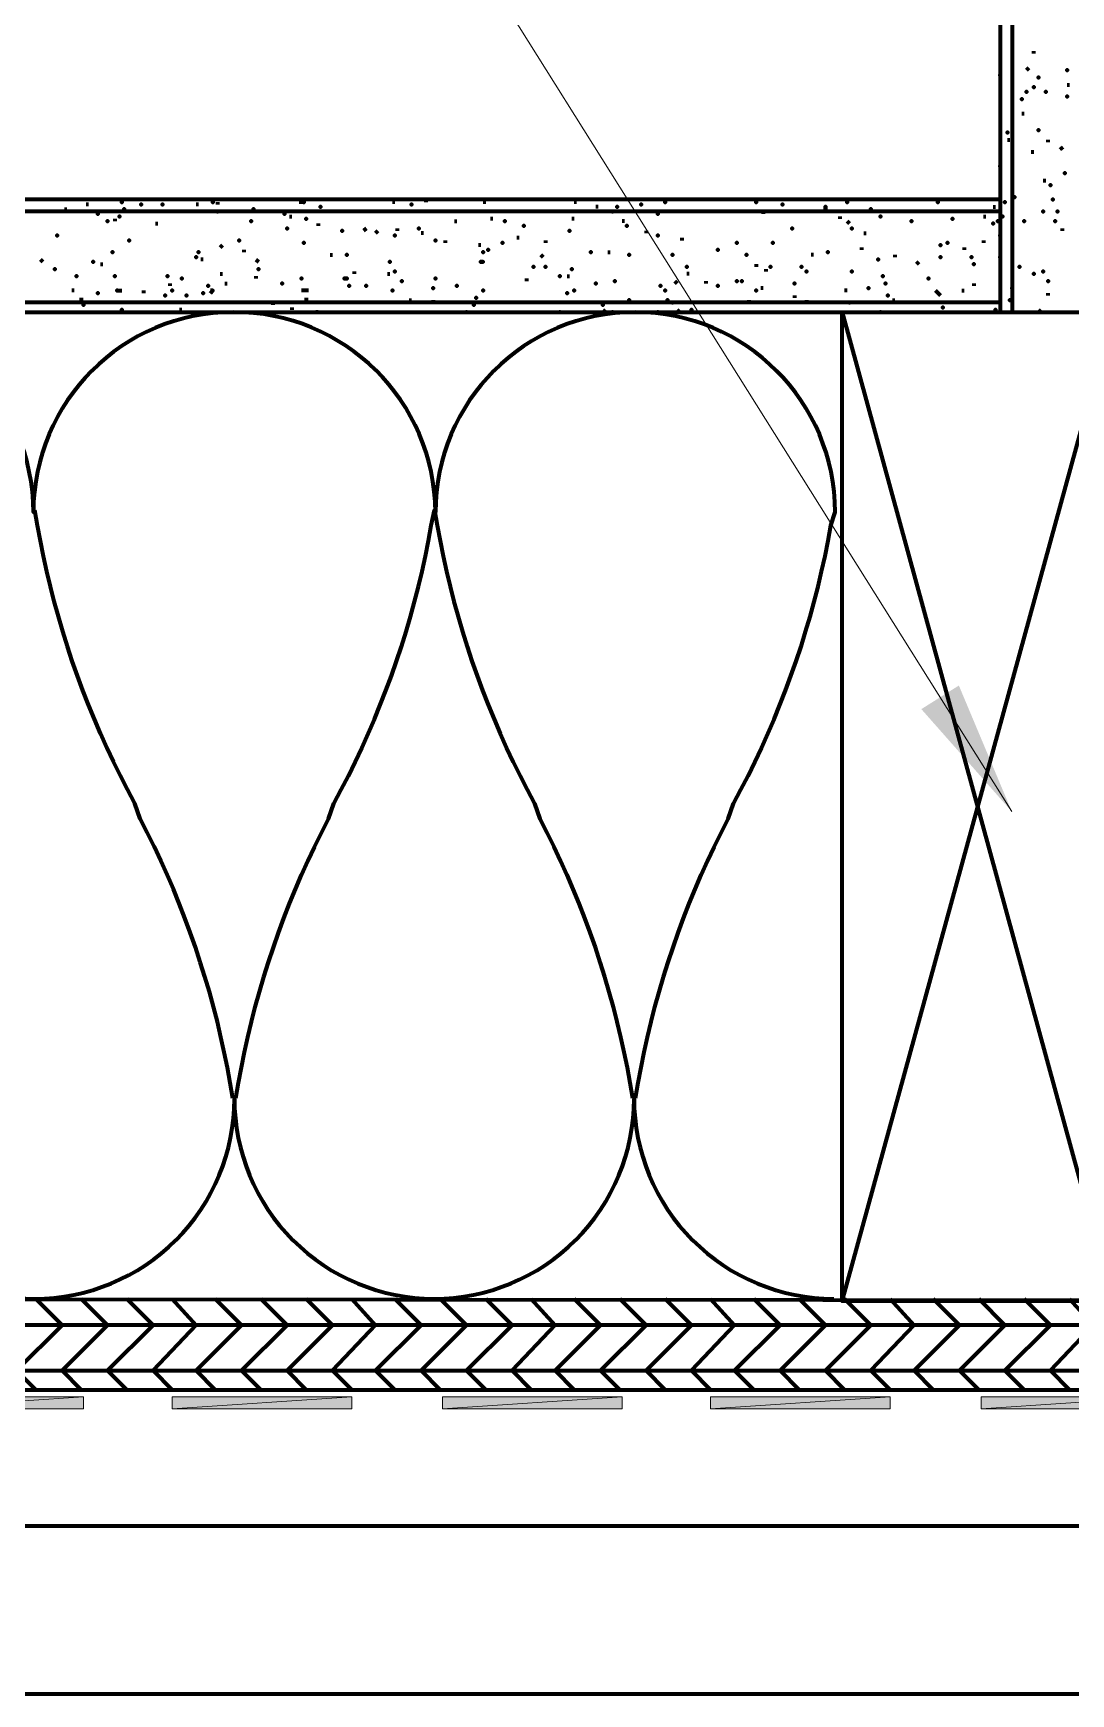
# Model space of a CAD drawing. Extents: x 157.9 to 227.5, y 0 to 46.
# Drawn here: x 172.45 to 178.22, y 11.91 to 21.14 of the extents above; entities that cross this region are included whole.
import ezdxf

# ---------------------------------------------------------------- set-up
doc = ezdxf.new("R2010")
doc.units = 0
doc.header["$MEASUREMENT"] = 0
for name, color, linetype, lineweight in [('Dt-Line 1', 9, 'Continuous', 0), ('Dt-Line 2', 6, 'Continuous', 9), ('Dt-Line 3', 7, 'Continuous', 15), ('Dt-Text', 121, 'Continuous', 20)]:
    doc.layers.add(name, color=color, linetype=linetype, lineweight=lineweight)
doc.styles.get("Standard").update_dxf_attribs({"font": 'Arial.ttf'})
doc.dimstyles.new('1 & 1 Half111', dxfattribs={"dimtxt": 0.75, "dimasz": 0.75, "dimexe": 1, "dimexo": 0.375, "dimgap": 0.5, "dimtad": 1, "dimdec": 4, "dimzin": 3, "dimdsep": 46, "dimlunit": 4, "dimtxsty": 'Standard', "dimblk": 'ARCHTICK', "dimcen": 0.09375, "dimdle": 1, "dimclrd": 253, "dimclre": 253, "dimclrt": 256, "dimadec": 0, "dimazin": 0, "dimtfac": 0.6, "dimtdec": 4, "dimtix": 1, "dimtmove": 2, "dimatfit": 0, "dimfxl": 1, "dimfrac": 1, "dimtolj": 1, "dimtzin": 0, "dimlwd": 9, "dimlwe": 9, "dimarcsym": 0})

# ---------------------------------------------------------------- blocks, each defined once
blk = doc.blocks.new('_ARCHTICK')
at = {"color": 0, "linetype": 'ByBlock', "const_width": 0.15}
blk.add_lwpolyline([(-0.5, -0.5), (0.5, 0.5)], dxfattribs=at)

msp = doc.modelspace()

# ---------------------------------------------------------------- hatches: boundary and pattern name
at = {"layer": 'Dt-Line 2', "linetype": 'Continuous', "lineweight": 0}
for points in [[(172.72774, 13.49031), (172.72774, 13.5569), (171.72895, 13.5569), (171.72895, 13.49031)], [(174.21927, 13.49031), (174.21927, 13.5569), (173.22048, 13.5569), (173.22048, 13.49031)], [(175.72411, 13.49031), (175.72411, 13.5569), (174.72532, 13.5569), (174.72532, 13.49031)], [(177.21564, 13.49031), (177.21564, 13.5569), (176.21685, 13.5569), (176.21685, 13.49031)], [(178.72048, 13.49031), (178.72048, 13.5569), (177.72169, 13.5569), (177.72169, 13.49031)]]:
    msp.add_hatch(color=256, dxfattribs=at).paths.add_polyline_path(points, flags=0)

# ---------------------------------------------------------------- linework, layer by layer
at = {"layer": 'Dt-Line 1', "linetype": 'Continuous', "lineweight": 158}
for p, q in [((178.01467, 21.02784), (178.01467, 21.04116)), ((177.97472, 20.93462), (177.98803, 20.94794)), ((178.20111, 20.85472), (178.21443, 20.85472)), ((177.94808, 20.69491), (177.9614, 20.69491)), ((177.86818, 20.54842), (177.8815, 20.54842)), ((178.09457, 20.53511), (178.09457, 20.54842)), ((178.16116, 20.50847), (178.17447, 20.49515)), ((178.00135, 20.48184), (178.01467, 20.48184)), ((178.06794, 20.32203), (178.08125, 20.32203)), ((172.62121, 20.16222), (172.63452, 20.16222)), ((172.75438, 20.18886), (172.74106, 20.18886)), ((172.9275, 20.14891), (172.91418, 20.14891)), ((173.36697, 20.18886), (173.35365, 20.18886)), ((173.47351, 20.20218), (173.47351, 20.18886)), ((174.45898, 20.20218), (174.44566, 20.20218)), ((174.6321, 20.21549), (174.6321, 20.20218)), ((174.96503, 20.20218), (174.95171, 20.20218)), ((175.47108, 20.20218), (175.45777, 20.20218)), ((175.59094, 20.17554), (175.57762, 20.17554)), ((176.50983, 20.14891), (176.50983, 20.13559)), ((177.04251, 20.14891), (177.0292, 20.14891)), ((177.78828, 20.17554), (177.80159, 20.17554)), ((172.90087, 20.10896), (172.90087, 20.09564)), ((173.12726, 20.08232), (173.14058, 20.08232)), ((173.87302, 20.12227), (173.88634, 20.12227)), ((174.03283, 20.08232), (174.03283, 20.069)), ((174.29917, 20.05569), (174.28585, 20.04237)), ((174.36576, 20.04237), (174.35244, 20.02905)), ((174.4723, 20.05569), (174.4723, 20.04237)), ((174.79191, 20.09564), (174.80522, 20.09564)), ((175.00498, 20.10896), (174.99167, 20.10896)), ((175.45777, 20.10896), (175.44445, 20.10896)), ((175.73743, 20.09564), (175.72411, 20.09564)), ((175.85728, 20.04237), (175.85728, 20.02905)), ((176.93598, 20.12227), (176.93598, 20.10896)), ((176.97593, 20.09564), (176.98924, 20.08232)), ((177.73501, 20.12227), (177.74832, 20.12227)), ((178.17447, 20.04237), (178.17447, 20.05569)), ((173.50014, 19.96247), (173.48682, 19.94915)), ((174.61878, 20.02905), (174.60547, 20.02905)), ((174.73864, 19.9891), (174.73864, 19.97578)), ((174.9384, 19.96247), (174.92508, 19.96247)), ((175.15147, 20.00242), (175.13815, 20.00242)), ((175.29796, 19.9891), (175.29796, 19.97578)), ((176.05704, 20.00242), (176.05704, 19.9891)), ((177.05583, 19.94915), (177.05583, 19.93583)), ((177.06915, 20.02905), (177.08246, 20.02905)), ((177.62847, 19.94915), (177.62847, 19.93583)), ((177.73501, 19.9891), (177.73501, 19.97578)), ((172.48803, 19.88256), (172.50135, 19.86925)), ((173.3936, 19.88256), (173.38029, 19.88256)), ((173.61999, 19.93583), (173.61999, 19.92251)), ((173.68658, 19.88256), (173.6999, 19.86925)), ((174.09941, 19.9092), (174.11273, 19.9092)), ((175.27133, 19.9092), (175.28464, 19.89588)), ((175.64421, 19.92251), (175.65752, 19.92251)), ((176.78949, 19.9092), (176.77617, 19.9092)), ((177.24227, 19.9092), (177.24227, 19.89588)), ((177.37544, 19.86925), (177.36213, 19.85593)), ((172.82096, 19.85593), (172.83428, 19.85593)), ((173.48682, 19.80266), (173.50014, 19.80266)), ((173.68658, 19.78934), (173.68658, 19.77603)), ((174.23259, 19.81598), (174.23259, 19.80266)), ((174.41903, 19.80266), (174.43234, 19.80266)), ((175.19142, 19.77603), (175.19142, 19.76271)), ((175.41782, 19.78934), (175.43113, 19.78934)), ((176.09699, 19.80266), (176.08367, 19.80266)), ((176.46987, 19.85593), (176.46987, 19.84261)), ((176.52314, 19.82929), (176.52314, 19.81598)), ((172.67447, 19.70944), (172.66116, 19.70944)), ((173.06067, 19.70944), (173.06067, 19.69612)), ((173.20716, 19.74939), (173.20716, 19.73607)), ((173.51346, 19.74939), (173.52677, 19.74939)), ((176.01709, 19.76271), (176.03041, 19.74939)), ((176.19021, 19.76271), (176.19021, 19.74939)), ((176.50983, 19.72276), (176.49651, 19.72276)), ((176.68295, 19.68281), (176.68295, 19.66949)), ((176.97593, 19.70944), (176.96261, 19.70944)), ((177.61515, 19.70944), (177.62847, 19.70944)), ((177.68174, 19.74939), (177.68174, 19.73607)), ((178.09457, 19.68281), (178.09457, 19.69612)), ((172.71443, 19.66949), (172.71443, 19.65617)), ((173.27375, 19.6029), (173.26043, 19.6029)), ((173.7798, 19.64285), (173.7798, 19.62954)), ((173.88634, 19.61622), (173.88634, 19.6029)), ((173.96624, 19.66949), (173.96624, 19.65617)), ((174.03283, 19.58959), (174.01951, 19.58959)), ((174.53888, 19.65617), (174.5522, 19.65617)), ((174.67205, 19.65617), (174.67205, 19.64285)), ((175.61757, 19.6029), (175.63089, 19.58959)), ((176.03041, 19.6029), (176.04372, 19.58959)), ((176.42992, 19.65617), (176.42992, 19.64285)), ((176.74953, 19.65617), (176.74953, 19.64285)), ((177.22895, 19.65617), (177.24227, 19.65617)), ((178.0413, 19.6029), (178.05462, 19.58959)), ((183.94082, 13.95641), (167.37423, 13.95641))]:
    msp.add_line(p, q, dxfattribs=at)
at = {"layer": 'Dt-Line 1', "linetype": 'Continuous', "lineweight": 211}
msp.add_line((176.94929, 19.58959), (178.45413, 14.08959), dxfattribs=at)
msp.add_lwpolyline([(176.94929, 14.08959), (178.45413, 19.57627), (183.94082, 21.08111)], dxfattribs=at)
at = {"layer": 'Dt-Line 1', "linetype": 'Continuous', "lineweight": 158}
for points in [[(177.82823, 20.90799), (177.82823, 20.90799), (177.82823, 20.908)], [(178.0413, 20.89467), (178.0413, 20.89467), (178.0413, 20.89468)], [(177.97472, 20.81477), (177.97472, 20.81477), (177.97472, 20.81478)], [(178.01467, 20.8414), (178.01467, 20.8414), (178.01467, 20.84141)], [(178.08125, 20.81477), (178.08125, 20.81477), (178.08125, 20.81478)], [(178.20111, 20.78813), (178.20111, 20.78813), (178.20111, 20.78815)], [(177.94808, 20.77481), (177.94808, 20.77481), (177.94808, 20.77483)], [(178.0413, 20.60169), (178.0413, 20.60169), (178.0413, 20.60171)], [(177.86818, 20.58837), (177.86818, 20.58837), (177.86818, 20.58839)], [(177.82823, 20.40193), (177.82823, 20.40193), (177.82823, 20.40195)], [(178.18779, 20.36198), (178.18779, 20.36198), (178.18779, 20.362)], [(177.90813, 20.22881), (177.90813, 20.22881), (177.90813, 20.22882)], [(178.10789, 20.2954), (178.10789, 20.2954), (178.10789, 20.29541)], [(172.80765, 20.13559), (172.80765, 20.13559), (172.80765, 20.1356)], [(172.94082, 20.20218), (172.94082, 20.20218), (172.94082, 20.20219)], [(172.95414, 20.16222), (172.95414, 20.16222), (172.95414, 20.16224)], [(173.04736, 20.18886), (173.04736, 20.18886), (173.04736, 20.18887)], [(173.16721, 20.18886), (173.16721, 20.18886), (173.16721, 20.18887)], [(173.44687, 20.20218), (173.44687, 20.20218), (173.44687, 20.20219)], [(173.47351, 20.14891), (173.47351, 20.14891), (173.47351, 20.14892)], [(173.67326, 20.16222), (173.67326, 20.16222), (173.67326, 20.16224)], [(173.84639, 20.13559), (173.84639, 20.13559), (173.84639, 20.1356)], [(173.95292, 20.20218), (173.92629, 20.20218)], [(174.04615, 20.17554), (174.04615, 20.17554), (174.04615, 20.17555)], [(174.5522, 20.18886), (174.5522, 20.18886), (174.5522, 20.18887)], [(175.67084, 20.14891), (175.67084, 20.14891), (175.67084, 20.14892)], [(175.69748, 20.17554), (175.69748, 20.17554), (175.69748, 20.17555)], [(175.83065, 20.18886), (175.83065, 20.18886), (175.83065, 20.18887)], [(175.92387, 20.13559), (175.92387, 20.13559), (175.92387, 20.1356)], [(175.96382, 20.20218), (175.96382, 20.20218), (175.96382, 20.20219)], [(176.46987, 20.20218), (176.46987, 20.20218), (176.46987, 20.20219)], [(176.61636, 20.18886), (176.61636, 20.18886), (176.61636, 20.18887)], [(176.97593, 20.20218), (176.97593, 20.20218), (176.97593, 20.20219)], [(177.1091, 20.16222), (177.1091, 20.16222), (177.1091, 20.16224)], [(177.48198, 20.20218), (177.48198, 20.20218), (177.48198, 20.20219)], [(177.85486, 20.20218), (177.85486, 20.20218), (177.85486, 20.20219)], [(178.06794, 20.14891), (178.06794, 20.14891), (178.06794, 20.14892)], [(178.1212, 20.21549), (178.1212, 20.21549), (178.1212, 20.21551)], [(178.14784, 20.14891), (178.14784, 20.14891), (178.14784, 20.14892)], [(172.86092, 20.09564), (172.86092, 20.09564), (172.86092, 20.09565)], [(172.9275, 20.12227), (172.9275, 20.12227), (172.9275, 20.12229)], [(173.65995, 20.09564), (173.65995, 20.09564), (173.65995, 20.09565)], [(173.8597, 20.05569), (173.8597, 20.05569), (173.8597, 20.0557)], [(173.96624, 20.10896), (173.96624, 20.10896), (173.96624, 20.10897)], [(174.166, 20.04237), (174.166, 20.04237), (174.166, 20.04238)], [(174.59215, 20.05569), (174.59215, 20.05569), (174.59215, 20.0557)], [(175.07157, 20.09564), (175.07157, 20.09564), (175.07157, 20.09565)], [(175.17811, 20.069), (175.17811, 20.069), (175.17811, 20.06902)], [(175.43113, 20.04237), (175.43113, 20.04237), (175.43113, 20.04238)], [(175.75075, 20.069), (175.75075, 20.069), (175.75075, 20.06902)], [(176.66963, 20.05569), (176.66963, 20.05569), (176.66963, 20.0557)], [(177.00256, 20.05569), (177.00256, 20.05569), (177.00256, 20.0557)], [(177.16237, 20.12227), (177.16237, 20.12227), (177.16237, 20.12229)], [(177.33549, 20.09564), (177.33549, 20.09564), (177.33549, 20.09565)], [(177.56188, 20.10896), (177.56188, 20.10896), (177.56188, 20.10897)], [(177.78828, 20.08232), (177.78828, 20.08232), (177.78828, 20.08233)], [(177.81491, 20.09564), (177.81491, 20.09564), (177.81491, 20.09565)], [(177.84154, 20.12227), (177.84154, 20.12227), (177.84154, 20.12229)], [(177.9614, 20.09564), (177.9614, 20.09564), (177.9614, 20.09565)], [(178.13452, 20.09564), (178.13452, 20.09564), (178.13452, 20.09565)], [(172.58125, 20.01574), (172.58125, 20.01574), (172.58125, 20.01575)], [(172.98077, 19.9891), (172.98077, 19.9891), (172.98077, 19.98911)], [(173.59336, 19.9891), (173.59336, 19.9891), (173.59336, 19.98911)], [(173.95292, 19.97578), (173.95292, 19.97578), (173.95292, 19.9758)], [(174.45898, 20.01574), (174.45898, 20.01574), (174.45898, 20.01575)], [(174.68537, 19.9891), (174.68537, 19.9891), (174.68537, 19.98911)], [(175.05825, 19.97578), (175.05825, 19.97578), (175.05825, 19.9758)], [(175.92387, 20.01574), (175.92387, 20.01574), (175.92387, 20.01575)], [(176.36334, 19.97578), (176.36334, 19.97578), (176.36334, 19.9758)], [(176.56309, 19.97578), (176.56309, 19.97578), (176.56309, 19.9758)], [(177.53525, 19.97578), (177.53525, 19.97578), (177.53525, 19.9758)], [(177.82823, 20.01574), (177.82823, 20.01574), (177.82823, 20.01575)], [(172.78101, 19.86925), (172.78101, 19.86925), (172.78101, 19.86926)], [(172.88755, 19.92251), (172.88755, 19.92251), (172.88755, 19.92253)], [(173.35365, 19.89588), (173.35365, 19.89588), (173.35365, 19.89589)], [(173.36697, 19.92251), (173.36697, 19.92251), (173.36697, 19.92253)], [(174.19263, 19.9092), (174.19263, 19.9092), (174.19263, 19.90921)], [(174.43234, 19.86925), (174.43234, 19.86925), (174.43234, 19.86926)], [(174.95171, 19.92251), (174.95171, 19.92251), (174.95171, 19.92253)], [(174.97835, 19.93583), (174.97835, 19.93583), (174.97835, 19.93585)], [(175.55099, 19.92251), (175.55099, 19.92251), (175.55099, 19.92253)], [(175.76406, 19.9092), (175.76406, 19.9092), (175.76406, 19.90921)], [(176.00377, 19.9092), (176.00377, 19.9092), (176.00377, 19.90921)], [(176.2568, 19.93583), (176.2568, 19.93583), (176.2568, 19.93585)], [(176.4166, 19.9092), (176.4166, 19.9092), (176.4166, 19.90921)], [(176.86939, 19.92251), (176.86939, 19.92251), (176.86939, 19.92253)], [(177.14905, 19.88256), (177.14905, 19.88256), (177.14905, 19.88258)], [(177.4953, 19.89588), (177.4953, 19.89588), (177.4953, 19.89589)], [(177.66842, 19.89588), (177.66842, 19.89588), (177.66842, 19.89589)], [(177.82823, 19.89588), (177.82823, 19.89588), (177.82823, 19.89589)], [(172.56794, 19.82929), (172.56794, 19.82929), (172.56794, 19.82931)], [(172.68779, 19.78934), (172.68779, 19.78934), (172.68779, 19.78936)], [(172.90087, 19.78934), (172.90087, 19.78934), (172.90087, 19.78936)], [(173.19384, 19.78934), (173.19384, 19.78934), (173.19384, 19.78936)], [(173.27375, 19.77603), (173.27375, 19.77603), (173.27375, 19.77604)], [(173.6999, 19.82929), (173.6999, 19.82929), (173.6999, 19.82931)], [(173.93961, 19.77603), (173.93961, 19.77603), (173.93961, 19.77604)], [(174.45898, 19.81598), (174.45898, 19.81598), (174.45898, 19.81599)], [(174.68537, 19.77603), (174.68537, 19.77603), (174.68537, 19.77604)], [(175.23137, 19.84261), (175.23137, 19.84261), (175.23137, 19.84262)], [(175.29796, 19.84261), (175.29796, 19.84261), (175.29796, 19.84262)], [(175.37786, 19.78934), (175.37786, 19.78934), (175.37786, 19.78936)], [(175.44445, 19.82929), (175.44445, 19.82929), (175.44445, 19.82931)], [(176.08367, 19.84261), (176.08367, 19.84261), (176.08367, 19.84262)], [(176.54978, 19.84261), (176.54978, 19.84261), (176.54978, 19.84262)], [(176.7229, 19.84261), (176.7229, 19.84261), (176.7229, 19.84262)], [(176.74953, 19.81598), (176.74953, 19.81598), (176.74953, 19.81599)], [(177.00256, 19.81598), (177.00256, 19.81598), (177.00256, 19.81599)], [(177.17568, 19.78934), (177.17568, 19.78934), (177.17568, 19.78936)], [(177.42871, 19.77603), (177.42871, 19.77603), (177.42871, 19.77604)], [(177.68174, 19.85593), (177.68174, 19.85593), (177.68174, 19.85594)], [(177.93476, 19.84261), (177.93476, 19.84261), (177.93476, 19.84262)], [(178.01467, 19.80266), (178.01467, 19.80266), (178.01467, 19.80267)], [(178.06794, 19.81598), (178.06794, 19.81598), (178.06794, 19.81599)], [(172.80765, 19.69612), (172.80765, 19.69612), (172.80765, 19.69614)], [(172.91418, 19.70944), (172.94082, 19.70944)], [(173.18053, 19.68281), (173.18053, 19.68281), (173.18053, 19.68282)], [(173.22048, 19.70944), (173.22048, 19.70944), (173.22048, 19.70945)], [(173.30038, 19.68281), (173.30038, 19.68281), (173.30038, 19.68282)], [(173.3936, 19.69612), (173.3936, 19.69612), (173.3936, 19.69614)], [(173.42024, 19.73607), (173.42024, 19.73607), (173.42024, 19.73609)], [(173.43355, 19.69612), (173.44687, 19.70944), (173.43355, 19.70944)], [(173.83307, 19.74939), (173.83307, 19.74939), (173.83307, 19.7494)], [(173.97956, 19.70944), (173.95292, 19.70944), (173.93961, 19.70944)], [(174.20595, 19.73607), (174.20595, 19.73607), (174.20595, 19.73609)], [(174.29917, 19.73607), (174.29917, 19.73607), (174.29917, 19.73609)], [(174.44566, 19.70944), (174.44566, 19.70944), (174.44566, 19.70945)], [(174.49893, 19.76271), (174.49893, 19.76271), (174.49893, 19.76272)], [(174.67205, 19.72276), (174.67205, 19.72276), (174.67205, 19.72277)], [(174.80522, 19.73607), (174.80522, 19.73607), (174.80522, 19.73609)], [(174.95171, 19.70944), (174.95171, 19.70944), (174.95171, 19.70945)], [(175.41782, 19.69612), (175.41782, 19.69612), (175.41782, 19.69614)], [(175.45777, 19.70944), (175.45777, 19.70944), (175.45777, 19.70945)], [(175.57762, 19.74939), (175.57762, 19.74939), (175.57762, 19.7494)], [(175.68416, 19.76271), (175.68416, 19.76271), (175.68416, 19.76272)], [(175.93719, 19.73607), (175.93719, 19.73607), (175.93719, 19.73609)], [(175.96382, 19.70944), (175.96382, 19.70944), (175.96382, 19.70945)], [(176.2568, 19.73607), (176.2568, 19.73607), (176.2568, 19.73609)], [(176.36334, 19.76271), (176.36334, 19.76271), (176.36334, 19.76272)], [(176.38997, 19.76271), (176.38997, 19.76271), (176.38997, 19.76272)], [(176.46987, 19.70944), (176.46987, 19.70944), (176.46987, 19.70945)], [(176.68295, 19.74939), (176.68295, 19.74939), (176.68295, 19.7494)], [(177.09578, 19.72276), (177.09578, 19.72276), (177.09578, 19.72277)], [(177.189, 19.74939), (177.189, 19.74939), (177.189, 19.7494)], [(177.20232, 19.68281), (177.20232, 19.68281), (177.20232, 19.68282)], [(177.46866, 19.70944), (177.4953, 19.68281)], [(177.89481, 19.72276), (177.89481, 19.72276), (177.89481, 19.72277)], [(178.09457, 19.76271), (178.09457, 19.76271), (178.09457, 19.76272)], [(172.72774, 19.62954), (172.72774, 19.62954), (172.72774, 19.62955)], [(172.94082, 19.6029), (172.94082, 19.6029), (172.94082, 19.60292)], [(174.85849, 19.58959), (174.85849, 19.58959), (174.85849, 19.5896)], [(174.89845, 19.62954), (174.89845, 19.62954), (174.89845, 19.62955)], [(174.91176, 19.66949), (174.91176, 19.66949), (174.91176, 19.6695)], [(175.37786, 19.58959), (175.37786, 19.58959), (175.37786, 19.5896)], [(175.61757, 19.62954), (175.61757, 19.62954), (175.61757, 19.62955)], [(175.67084, 19.58959), (175.67084, 19.58959), (175.67084, 19.5896)], [(175.76406, 19.65617), (175.76406, 19.65617), (175.76406, 19.65618)], [(175.92387, 19.58959), (175.92387, 19.58959), (175.92387, 19.5896)], [(175.97714, 19.65617), (175.97714, 19.65617), (175.97714, 19.65618)], [(176.00377, 19.64285), (176.00377, 19.64285), (176.00377, 19.64287)], [(176.11031, 19.6029), (176.11031, 19.6029), (176.11031, 19.60292)], [(176.98924, 19.64285), (176.98924, 19.64285), (176.98924, 19.64287)], [(177.16237, 19.58959), (177.16237, 19.58959), (177.16237, 19.5896)], [(177.50861, 19.61622), (177.50861, 19.61622), (177.50861, 19.61623)], [(177.80159, 19.6029), (177.80159, 19.6029), (177.80159, 19.60292)], [(177.8815, 19.65617), (177.8815, 19.65617), (177.8815, 19.65618)], [(173.5579, 15.21798), (173.54358, 15.30355), (173.52781, 15.3888), (173.51058, 15.47371), (173.49191, 15.55828), (173.47179, 15.64248), (173.45024, 15.72628), (173.42726, 15.80968), (173.40286, 15.89266), (173.37705, 15.97519), (173.34982, 16.05726), (173.32119, 16.13885), (173.29116, 16.21995), (173.25974, 16.30053), (173.22694, 16.38057), (173.19276, 16.46007), (173.1572, 16.53899), (173.12028, 16.61733), (173.08199, 16.69506), (173.04236, 16.77217), (173.01322, 16.8576), (172.97224, 16.93406), (172.93261, 17.01118), (172.89433, 17.08891), (172.85741, 17.16725), (172.82186, 17.24618), (172.78769, 17.32568), (172.75489, 17.40573), (172.72348, 17.48631), (172.69346, 17.56741), (172.66483, 17.649), (172.63761, 17.73108), (172.61181, 17.81361), (172.58741, 17.89659), (172.56444, 17.97999), (172.5429, 18.0638), (172.52279, 18.148), (172.50413, 18.23256), (172.48691, 18.31748), (172.47114, 18.40274), (172.45683, 18.4883)], [(173.57548, 15.2175), (173.58979, 15.30307), (173.60555, 15.38832), (173.62277, 15.47324), (173.64144, 15.55781), (173.66154, 15.64201), (173.68309, 15.72582), (173.70606, 15.80922), (173.73045, 15.8922), (173.75626, 15.97473), (173.78348, 16.0568), (173.8121, 16.1384), (173.84212, 16.2195), (173.87353, 16.30008), (173.90633, 16.38013), (173.94051, 16.45963), (173.97606, 16.53856), (174.01297, 16.6169), (174.05125, 16.69463), (174.09088, 16.77174), (174.12023, 16.8576), (174.16122, 16.93406), (174.20085, 17.01118), (174.23912, 17.08891), (174.27604, 17.16725), (174.31159, 17.24618), (174.34577, 17.32568), (174.37856, 17.40573), (174.40998, 17.48631), (174.44, 17.56741), (174.46862, 17.649), (174.49584, 17.73108), (174.52165, 17.81361), (174.54604, 17.89659), (174.56901, 17.97999), (174.59055, 18.0638), (174.61066, 18.148), (174.62933, 18.23256), (174.64654, 18.31748), (174.66231, 18.40274), (174.68081, 18.4883), (174.69511, 18.40274), (174.71088, 18.31748), (174.7281, 18.23256), (174.74676, 18.148), (174.76687, 18.0638), (174.78841, 17.97999), (174.81138, 17.89659), (174.83578, 17.81361), (174.86158, 17.73108), (174.8888, 17.649), (174.91743, 17.56741), (174.94745, 17.48631), (174.97886, 17.40573), (175.01166, 17.32568), (175.04583, 17.24618), (175.08138, 17.16725), (175.1183, 17.08891), (175.15658, 17.01118), (175.19621, 16.93406), (175.23719, 16.8576), (175.26633, 16.77217), (175.30597, 16.69506), (175.34425, 16.61733), (175.38117, 16.53899), (175.41673, 16.46007), (175.45091, 16.38057), (175.48372, 16.30053), (175.51513, 16.21995), (175.54516, 16.13885), (175.57379, 16.05726), (175.60102, 15.97519), (175.62683, 15.89266), (175.65123, 15.80968), (175.67421, 15.72628), (175.69576, 15.64248), (175.71588, 15.55828), (175.73455, 15.47371), (175.75178, 15.3888), (175.76755, 15.30355), (175.78187, 15.21798)], [(172.71443, 14.1029), (172.86092, 13.95641), (172.60789, 13.70339), (172.71443, 13.59685)], [(172.96745, 14.1029), (173.11394, 13.95641), (172.86092, 13.70339), (172.96745, 13.59685)], [(173.22048, 14.1029), (173.35365, 13.95641), (173.11394, 13.70339), (173.22048, 13.59685)], [(173.46019, 14.1029), (173.60668, 13.95641), (173.35365, 13.70339), (173.46019, 13.59685)], [(173.71322, 14.1029), (173.8597, 13.95641), (173.60668, 13.70339), (173.71322, 13.59685)], [(173.96624, 14.1029), (174.11273, 13.95641), (173.8597, 13.70339), (173.96624, 13.59685)], [(174.21927, 14.1029), (174.35244, 13.95641), (174.11273, 13.70339), (174.21927, 13.59685)], [(174.45898, 14.1029), (174.60547, 13.95641), (174.35244, 13.70339), (174.45898, 13.59685)], [(174.712, 14.1029), (174.85849, 13.95641), (174.60547, 13.70339), (174.712, 13.59685)], [(174.96503, 14.1029), (175.11152, 13.95641), (174.85849, 13.70339), (174.96503, 13.59685)], [(175.21806, 14.1029), (175.35123, 13.95641), (175.11152, 13.70339), (175.21806, 13.59685)], [(175.45777, 14.1029), (175.60426, 13.95641), (175.35123, 13.70339), (175.45777, 13.59685)], [(175.71079, 14.1029), (175.85728, 13.95641), (175.60426, 13.70339), (175.71079, 13.59685)], [(175.96382, 14.1029), (176.11031, 13.95641), (175.85728, 13.70339), (175.96382, 13.59685)], [(176.21685, 14.1029), (176.35002, 13.95641), (176.11031, 13.70339), (176.21685, 13.59685)], [(176.45656, 14.1029), (176.60305, 13.95641), (176.35002, 13.70339), (176.45656, 13.59685)], [(176.70958, 14.1029), (176.85607, 13.95641), (176.60305, 13.70339), (176.70958, 13.59685)], [(176.96261, 14.1029), (177.1091, 13.95641), (176.85607, 13.70339), (176.96261, 13.59685)], [(177.21564, 14.1029), (177.34881, 13.95641), (177.1091, 13.70339), (177.21564, 13.59685)], [(177.45535, 14.1029), (177.60183, 13.95641), (177.34881, 13.70339), (177.45535, 13.59685)], [(177.70837, 14.1029), (177.85486, 13.95641), (177.60183, 13.70339), (177.70837, 13.59685)], [(177.9614, 14.1029), (178.10789, 13.95641), (177.85486, 13.70339), (177.9614, 13.59685)], [(178.21443, 14.1029), (178.3476, 13.95641), (178.10789, 13.70339), (178.21443, 13.59685)], [(167.46745, 13.59685), (167.37423, 13.70339), (183.94082, 13.70339)]]:
    msp.add_lwpolyline(points, dxfattribs=at)
for points in [[(176.85607, 20.17554), (176.85607, 20.17555), (176.85607, 20.16222)], [(174.9384, 19.86925), (174.9384, 19.86926), (174.95171, 19.86925)], [(174.19263, 19.77603), (174.19263, 19.77604), (174.17932, 19.77603)]]:
    msp.add_lwpolyline(points, close=True, dxfattribs=at)
for points in [[(175.79945, 15.2175), (175.81376, 15.30307), (175.82952, 15.38832), (175.84674, 15.47324), (175.86541, 15.55781), (175.88552, 15.64201), (175.90706, 15.72582), (175.93003, 15.80922), (175.95442, 15.8922), (175.98023, 15.97473), (176.00745, 16.0568), (176.03607, 16.1384), (176.06609, 16.2195), (176.0975, 16.30008), (176.1303, 16.38013), (176.16448, 16.45963), (176.20003, 16.53856), (176.23694, 16.6169), (176.27522, 16.69463), (176.31485, 16.77174), (176.34421, 16.8576), (176.38519, 16.93406), (176.42482, 17.01118), (176.4631, 17.08891), (176.50001, 17.16725), (176.53556, 17.24618), (176.56974, 17.32568), (176.60254, 17.40573), (176.63395, 17.48631), (176.66397, 17.56741), (176.69259, 17.649), (176.71981, 17.73108), (176.74562, 17.81361), (176.77001, 17.89659), (176.79298, 17.97999), (176.81452, 18.0638), (176.83463, 18.148), (176.8533, 18.23256), (176.87052, 18.31748), (176.88628, 18.40274), (176.90934, 18.47771, 0.4141973), (175.7973, 19.58959, 0.4141996), (174.68537, 18.4776, 0.4141973), (173.56002, 19.58959, 0.4141996), (172.44808, 18.4776, 0.4141973), (171.33604, 19.58959, 0.4141993)], [(170.21745, 14.1029, 0.4142151), (171.34276, 15.21489, 0.4142151), (172.4614, 14.1029), (172.60789, 13.95641), (172.35486, 13.70339), (172.4614, 13.59685)], [(172.45474, 14.1029, 0.4142151), (173.56673, 15.21489, 0.4142151), (174.67871, 14.1029, 0.4142151), (175.7907, 15.21489, 0.4142151), (176.90268, 14.1029)]]:
    msp.add_lwpolyline(points, format="xyb", dxfattribs=at)
for p in [(177.82823, 20.90799), (178.0413, 20.89467), (178.20111, 20.93462), (177.97472, 20.81477), (178.01467, 20.8414), (178.08125, 20.81477), (178.20111, 20.78813), (177.94808, 20.77481), (178.0413, 20.60169), (177.86818, 20.58837), (177.82823, 20.40193), (178.18779, 20.36198), (177.90813, 20.22881), (178.10789, 20.2954), (172.80765, 20.13559), (172.94082, 20.20218), (172.95414, 20.16222), (173.04736, 20.18886), (173.16721, 20.18886), (173.44687, 20.20218), (173.47351, 20.14891), (173.67326, 20.16222), (173.84639, 20.13559), (173.95292, 20.20218), (174.04615, 20.17554), (174.5522, 20.18886), (175.67084, 20.14891), (175.69748, 20.17554), (175.83065, 20.18886), (175.92387, 20.13559), (175.96382, 20.20218), (176.46987, 20.20218), (176.61636, 20.18886), (176.85607, 20.17554), (176.97593, 20.20218), (177.1091, 20.16222), (177.48198, 20.20218), (177.85486, 20.20218), (178.06794, 20.14891), (178.1212, 20.21549), (178.14784, 20.14891), (172.86092, 20.09564), (172.9275, 20.12227), (173.65995, 20.09564), (173.8597, 20.05569), (173.96624, 20.10896), (174.166, 20.04237), (174.59215, 20.05569), (175.07157, 20.09564), (175.17811, 20.069), (175.43113, 20.04237), (175.75075, 20.069), (176.66963, 20.05569), (177.00256, 20.05569), (177.16237, 20.12227), (177.33549, 20.09564), (177.56188, 20.10896), (177.78828, 20.08232), (177.81491, 20.09564), (177.84154, 20.12227), (177.9614, 20.09564), (178.13452, 20.09564), (172.58125, 20.01574), (172.98077, 19.9891), (173.59336, 19.9891), (173.95292, 19.97578), (174.45898, 20.01574), (174.68537, 19.9891), (175.05825, 19.97578), (175.92387, 20.01574), (176.36334, 19.97578), (176.56309, 19.97578), (177.4953, 19.96247), (177.53525, 19.97578), (177.82823, 20.01574), (172.78101, 19.86925), (172.88755, 19.92251), (173.35365, 19.89588), (173.36697, 19.92251), (174.19263, 19.9092), (174.43234, 19.86925), (174.9384, 19.86925), (174.95171, 19.92251), (174.97835, 19.93583), (175.55099, 19.92251), (175.76406, 19.9092), (176.00377, 19.9092), (176.2568, 19.93583), (176.4166, 19.9092), (176.86939, 19.92251), (177.14905, 19.88256), (177.4953, 19.89588), (177.66842, 19.89588), (177.82823, 19.89588), (172.56794, 19.82929), (172.68779, 19.78934), (172.90087, 19.78934), (173.19384, 19.78934), (173.27375, 19.77603), (173.6999, 19.82929), (173.93961, 19.77603), (174.17932, 19.77603), (174.19263, 19.77603), (174.45898, 19.81598), (174.68537, 19.77603), (175.23137, 19.84261), (175.29796, 19.84261), (175.37786, 19.78934), (175.44445, 19.82929), (176.08367, 19.84261), (176.54978, 19.84261), (176.7229, 19.84261), (176.74953, 19.81598), (177.00256, 19.81598), (177.17568, 19.78934), (177.42871, 19.77603), (177.68174, 19.85593), (177.93476, 19.84261), (178.01467, 19.80266), (178.06794, 19.81598), (172.80765, 19.69612), (172.91418, 19.70944), (173.18053, 19.68281), (173.22048, 19.70944), (173.30038, 19.68281), (173.3936, 19.69612), (173.42024, 19.73607), (173.83307, 19.74939), (174.20595, 19.73607), (174.29917, 19.73607), (174.44566, 19.70944), (174.49893, 19.76271), (174.67205, 19.72276), (174.80522, 19.73607), (174.95171, 19.70944), (175.41782, 19.69612), (175.45777, 19.70944), (175.57762, 19.74939), (175.68416, 19.76271), (175.93719, 19.73607), (175.96382, 19.70944), (176.2568, 19.73607), (176.36334, 19.76271), (176.38997, 19.76271), (176.46987, 19.70944), (176.68295, 19.74939), (177.09578, 19.72276), (177.189, 19.74939), (177.20232, 19.68281), (177.89481, 19.72276), (178.09457, 19.76271), (172.72774, 19.62954), (172.94082, 19.6029), (174.85849, 19.58959), (174.89845, 19.62954), (174.91176, 19.66949), (175.37786, 19.58959), (175.61757, 19.62954), (175.67084, 19.58959), (175.76406, 19.65617), (175.92387, 19.58959), (175.97714, 19.65617), (176.00377, 19.64285), (176.11031, 19.6029), (176.98924, 19.64285), (177.16237, 19.58959), (177.50861, 19.61622), (177.80159, 19.6029), (177.8815, 19.65617)]:
    msp.add_point(p, dxfattribs=at)
at = {"layer": 'Dt-Line 2', "linetype": 'Continuous', "lineweight": 0}
for points in [[(172.72774, 13.49031), (172.72774, 13.5569), (171.72895, 13.49031), (171.72895, 13.5569), (172.72774, 13.5569), (171.72895, 13.49031)], [(174.21927, 13.49031), (174.21927, 13.5569), (173.22048, 13.49031), (173.22048, 13.5569), (174.21927, 13.5569), (173.22048, 13.49031)], [(175.72411, 13.49031), (175.72411, 13.5569), (174.72532, 13.49031), (174.72532, 13.5569), (175.72411, 13.5569), (174.72532, 13.49031)], [(177.21564, 13.49031), (177.21564, 13.5569), (176.21685, 13.49031), (176.21685, 13.5569), (177.21564, 13.5569), (176.21685, 13.49031)], [(178.72048, 13.49031), (178.72048, 13.5569), (177.72169, 13.49031), (177.72169, 13.5569), (178.72048, 13.5569), (177.72169, 13.49031)]]:
    msp.add_lwpolyline(points, close=True, dxfattribs=at)
at = {"layer": 'Dt-Line 3', "linetype": 'Continuous', "lineweight": 211}
for p, q in [((177.82823, 38.80629), (177.82823, 19.58959)), ((177.82823, 20.21549), (167.37423, 20.21549)), ((167.37423, 11.90557), (185.17932, 11.90557))]:
    msp.add_line(p, q, dxfattribs=at)
at = {"layer": 'Dt-Line 3', "linetype": 'Continuous', "lineweight": 158}
for p, q in [((177.89481, 38.80629), (177.89481, 19.58959)), ((177.82823, 20.14891), (167.37423, 20.14891)), ((177.82823, 19.64285), (167.37423, 19.64285))]:
    msp.add_line(p, q, dxfattribs=at)
at = {"layer": 'Dt-Line 3', "linetype": 'Continuous', "lineweight": 211}
for points in [[(167.37423, 19.58959), (178.45413, 19.58959), (178.45413, 38.80629)], [(185.17932, 38.80629), (185.17932, 16.83293), (185.17932, 12.83777), (184.65994, 12.83777), (184.65994, 13.35714), (180.93113, 13.35714), (180.93113, 12.83777), (167.37423, 12.83777)], [(183.94082, 14.08959), (183.19505, 14.08959), (183.19505, 18.83051), (183.94082, 18.83051), (183.94082, 14.08959), (167.37423, 14.1029), (167.37423, 13.59685), (183.94082, 13.59685)]]:
    msp.add_lwpolyline(points, dxfattribs=at)
msp.add_lwpolyline([(178.45413, 19.58959), (178.45413, 14.08959), (176.94929, 14.08959), (176.94929, 19.58959)], close=True, dxfattribs=at)

# ---------------------------------------------------------------- leaders
at = {"layer": 'Dt-Text', "annotation_type": 0, "has_hookline": 1, "hookline_direction": 1}
for points, text_width in [([(180.58564, 18.70826), (173.63226, 27.80225), (171.29133, 27.80225)], 8.28786), ([(177.89271, 16.81241), (173.06587, 24.49631), (171.29133, 24.49631)], 10.51842)]:
    msp.add_leader(points, dimstyle='1 & 1 Half111', override={"dimgap": 0.5, "dimtad": 0}, dxfattribs=dict(at, text_width=text_width))

doc.saveas('drawing.dxf')
